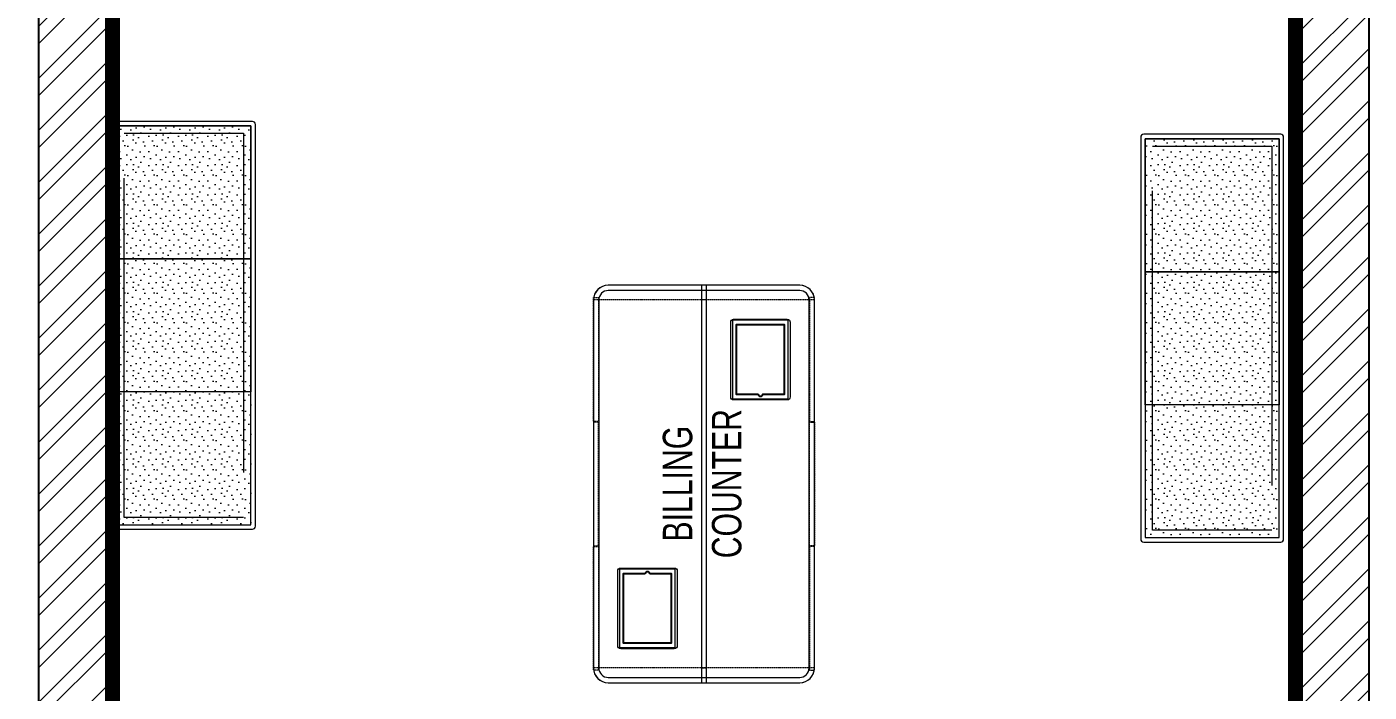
# Model space of a CAD drawing. Header units: feet. Extents: x 6867035 to 6871591, y -5290193 to -5271489.
# Drawn here: x 6867035 to 6871591, y -5280998 to -5278738 of the extents above; entities that cross this region are included whole.
import ezdxf

# ---------------------------------------------------------------- set-up
doc = ezdxf.new("R2010")
doc.units = ezdxf.units.FT
doc.header["$LTSCALE"] = 33
doc.header["$MEASUREMENT"] = 0
for name, pattern in [('ACAD_ISO03W100', [30, 12, -18]), ('HIDDEN2', [4.7625, 3.175, -1.5875]), ('HIDDENX2', [0.75, 0.5, -0.25])]:
    doc.linetypes.add(name, pattern=pattern)
doc.layers.add('A-WALL', color=1, linetype='Continuous')
for name, color, linetype, lineweight in [('LENS-DIM', 252, 'Continuous', 5), ('LENS-HATCH', 251, 'Continuous', 5), ('LENS-TEXT', 31, 'Continuous', 5), ('LK-FF&E FLOOR', 1, 'Continuous', 9), ('LK-MIRROR', 133, 'Continuous', 13), ('LN-ELEVATION-2', 103, 'Continuous', 20), ('LN-ELEVATION-5', 167, 'Continuous', 5), ('LN-HATCH', 251, 'Continuous', 0)]:
    doc.layers.add(name, color=color, linetype=linetype, lineweight=lineweight)
doc.styles.add('LK TXT', font='GILC____.TTF', dxfattribs={"height": 100})

# ---------------------------------------------------------------- blocks, each defined once
blk = doc.blocks.new('I-PAD Frame')
at = {"color": 3, "linetype": 'Continuous'}
blk.add_lwpolyline([(357868.7, -232321.1), (358122.7, -232321.1, 0.414214), (358132.7, -232311.1), (358132.7, -232129.1, 0.414214), (358122.7, -232119.1), (357868.7, -232119.1, 0.414214), (357858.7, -232129.1), (357858.7, -232311.1, 0.414214)], format="xyb", close=True, dxfattribs=at)
at = {"color": 3, "linetype": 'Continuous', "lineweight": 25}
blk.add_lwpolyline([(358113.2, -232229.7), (358113.2, -232302.1), (357878.2, -232302.1), (357878.2, -232138.1), (358113.2, -232138.1), (358113.2, -232210.6, 0.327538), (358114.6, -232212.5, -0.733799), (358114.6, -232227.8, 0.327538)], format="xyb", close=True, dxfattribs=at)
blk = doc.blocks.new('Billing Counter-1350')
at = {"color": 5, "linetype": 'HIDDENX2', "ltscale": 0.025}
for p, q in [((-625, -375), (-625, 375)), ((625, -375), (625, 375))]:
    blk.add_line(p, q, dxfattribs=at)
at = {"color": 0, "linetype": 'Continuous'}
for p, q in [((625, 375), (-625, 375)), ((675, -325), (675, 325)), ((-625, -375), (625, -375))]:
    blk.add_line(p, q, dxfattribs=at)
at = {"color": 2, "linetype": 'Continuous'}
blk.add_line((624, -375), (625, -375), dxfattribs=at)
at = {"color": 2, "linetype": 'HIDDENX2', "ltscale": 0.025}
for points in [[(-633, 375), (-212.4, 375), (-212.4, 358), (-633, 358)], [(210.3, 375), (-210.3, 375), (-210.3, 358), (210.3, 358)], [(212.3, 375), (632.9, 375), (632.9, 358), (212.3, 358)], [(-633, -375), (-212.4, -375), (-212.4, -358), (-633, -358)], [(210.3, -375), (-210.3, -375), (-210.3, -358), (210.3, -358)], [(212.3, -375), (632.9, -375), (632.9, -358), (212.3, -358)]]:
    blk.add_lwpolyline(points, close=True, dxfattribs=at)
at = {"color": 5, "linetype": 'Continuous'}
for points in [[(-555.9, 97.3), (-288.9, 97.3), (-288.9, 286.2), (-555.9, 286.2)], [(555.9, -97.3), (288.9, -97.3), (288.9, -286.2), (555.9, -286.2)]]:
    blk.add_lwpolyline(points, close=True, dxfattribs=at)
at = {"color": 5, "linetype": 'HIDDENX2', "ltscale": 0.025}
blk.add_lwpolyline([(625, 8.5), (-625, 8.5), (-625, -8.5), (625, -8.5)], close=True, dxfattribs=at)
at = {"color": 0, "linetype": 'Continuous'}
for centre, start, end in [((-625, 325), 90, 180), ((625, 325), 0, 90), ((625, -325), 270, 0)]:
    blk.add_arc(centre, 50, start, end, dxfattribs=at)
at = {"layer": 'LN-ELEVATION-2'}
blk.add_line((-675, 325), (-675, -325), dxfattribs=at)
for points in [[(625, 375), (-625, 375, 0.414214), (-675, 325), (-675, -325, 0.414214), (-625, -375), (625, -375, 0.414214), (675, -325), (675, 325, 0.414214)], [(625, 357), (-625, 357, 0.414214), (-657, 325), (-657, -325, 0.414214), (-625, -357), (625, -357, 0.414214), (657, -325), (657, 325, 0.414214)]]:
    blk.add_lwpolyline(points, format="xyb", close=True, dxfattribs=at)
blk.add_lwpolyline([(-675, -8.5), (675, -8.5), (675, 8.5), (-675, 8.5)], close=True, dxfattribs=at)
blk.add_arc((-625, -325), 50, 180, 270, dxfattribs=at)
at = {"color": 2, "linetype": 'Continuous', "xscale": -1, "rotation": 180}
blk.add_blockref('I-PAD Frame', (-358418.2, -232028.4), dxfattribs=at)
at = {"color": 2, "linetype": 'Continuous', "xscale": -1}
blk.add_blockref('I-PAD Frame', (358418.2, 232028.4), dxfattribs=at)
at = {"layer": 'LENS-TEXT', "color": 0, "linetype": 'Continuous', "ltscale": 3, "insert": (1, 5.6), "char_height": 100, "attachment_point": 5, "style": 'LK TXT'}
blk.add_mtext_dynamic_manual_height_columns('BILLING COUNTER', width=353.056, gutter_width=0.5, heights=[0], dxfattribs=at)
blk = doc.blocks.new('A$C7088fc7a')
at = {"layer": 'LN-HATCH'}
h = blk.add_hatch(dxfattribs=at)
h.set_pattern_fill('ANSI32', color=256, scale=333, angle=180)
h.set_pattern_definition([(225, (-7871609.87, 5281341.81), (88.2999593, -88.2999593), []), (225, (-7871668.74, 5281341.81), (88.2999593, -88.2999593), [])])
h.paths.add_polyline_path([(-1100.7, 9792.1), (-1391.3, 9792.1), (-1350.7, 4105.6), (-1350.7, -8104.3), (-1100.7, -8069.4), (-1100.7, 4105.6)])
h.paths.add_polyline_path([(3164.6, 9792.1), (2908.2, 9792.1), (2911.3, 7124.6), (2911.5, 7124.6), (2911.5, 6874.6), (2914.6, 4141.6), (2914.6, -7508.4), (3164.6, -7473.5)])
at = {"layer": 'A-WALL'}
for p, q in [((3164.6, -7473.5), (3164.6, 9792.1)), ((-1350.7, -8104.3), (-1350.7, 4105.6)), ((-1100.7, -8069.4), (-1100.7, 4105.6)), ((2914.6, -7508.4), (2914.6, 4141.6))]:
    blk.add_line(p, q, dxfattribs=at)
blk = doc.blocks.new('3 seater Bench 1385')
at = {"layer": 'LENS-HATCH', "lineweight": 0}
h = blk.add_hatch(dxfattribs=at)
h.set_pattern_fill('STIP1', color=177, scale=100, angle=270, pattern_type=2)
h.set_pattern_definition([(270, (6617025.25, -170439.11), (100, -2e-13), [0, -100]), (270, (6617009.25, -170451.11), (100, -2e-13), [0, -100]), (270, (6616985.25, -170446.11), (100, -2e-13), [0, -100]), (270, (6616962.25, -170481.11), (100, -2e-13), [0, -100]), (270, (6616998.25, -170478.11), (100, -2e-13), [0, -100]), (270, (6617022.25, -170505.11), (100, -2e-13), [0, -100]), (270, (6617029.25, -170470.11), (100, -2e-13), [0, -100]), (270, (6616988.25, -170512.11), (100, -2e-13), [0, -100]), (270, (6616956.25, -170507.11), (100, -2e-13), [0, -100]), (270, (6616941.25, -170433.11), (100, -2e-13), [0, -100]), (270, (6616961.25, -170451.11), (100, -2e-13), [0, -100]), (270, (6616942.25, -170465.11), (100, -2e-13), [0, -100]), (270, (6617006.25, -170526.11), (100, -2e-13), [0, -100]), (270, (6616981.25, -170494.11), (100, -2e-13), [0, -100]), (270, (6617014.25, -170486.11), (100, -2e-13), [0, -100]), (270, (6617005.25, -170503.11), (100, -2e-13), [0, -100]), (270, (6616978.25, -170467.11), (100, -2e-13), [0, -100]), (270, (6617032.25, -170495.11), (100, -2e-13), [0, -100]), (270, (6616973.25, -170526.11), (100, -2e-13), [0, -100]), (270, (6616943.25, -170523.11), (100, -2e-13), [0, -100])])
h.paths.add_polyline_path([(677.5, 227.5), (225.8, 227.5), (225.8, -227.5), (677.5, -227.5)])
h.paths.add_polyline_path([(-225.8, 227.5), (225.8, 227.5), (225.8, -227.5), (-225.8, -227.5)])
h.paths.add_polyline_path([(-677.5, 227.5), (-225.8, 227.5), (-225.8, -227.5), (-677.5, -227.5)])
at = {"layer": 'LN-ELEVATION-2', "ltscale": 0.5}
for points in [[(-677.5, 227.5), (-225.8, 227.5), (-225.8, -227.5), (-677.5, -227.5)], [(-225.8, 227.5), (225.8, 227.5), (225.8, -227.5), (-225.8, -227.5)], [(677.5, 227.5), (225.8, 227.5), (225.8, -227.5), (677.5, -227.5)]]:
    blk.add_lwpolyline(points, close=True, dxfattribs=at)
at = {"layer": 'LN-ELEVATION-5', "ltscale": 0.5}
blk.add_lwpolyline([(682.5, 242.5), (-682.5, 242.5, 0.414214), (-692.5, 232.5), (-692.5, -232.5, 0.414214), (-682.5, -242.5), (682.5, -242.5, 0.414214), (692.5, -232.5), (692.5, 232.5, 0.414214)], format="xyb", close=True, dxfattribs=at)
blk.add_lwpolyline([(677.5, 227.5), (-677.5, 227.5), (-677.5, -227.5), (677.5, -227.5)], close=True, dxfattribs=at)
at = {"layer": 'LN-ELEVATION-5', "linetype": 'HIDDEN2', "ltscale": 11}
blk.add_lwpolyline([(-652.5, 202.5), (652.5, 202.5), (652.5, -202.5), (-652.5, -202.5)], close=True, dxfattribs=at)

msp = doc.modelspace()

# ---------------------------------------------------------------- linework, layer by layer
at = {"layer": 'LK-MIRROR', "linetype": 'ACAD_ISO03W100', "ltscale": 0.05, "const_width": 50}
for points in [[(6867325.2, -5281030.2), (6867325.2, -5278138.7)], [(6871340.5, -5278138.7), (6871340.5, -5281081.2)]]:
    msp.add_lwpolyline(points, dxfattribs=at)

# ---------------------------------------------------------------- block references
at = {"layer": 'LENS-DIM', "color": 2}
msp.add_blockref('A$C7088fc7a', (6868425.9, -5281280.9), dxfattribs=at)
at = {"layer": 'LK-FF&E FLOOR'}
for name, p, rotation in [('3 seater Bench 1385', (6867567.7, -5279752), 270), ('3 seater Bench 1385', (6871057.8, -5279795.7), 270), ('Billing Counter-1350', (6869332.8, -5280290.8, 88260), 90)]:
    msp.add_blockref(name, p, dxfattribs=dict(at, rotation=rotation))

doc.saveas('drawing.dxf')
